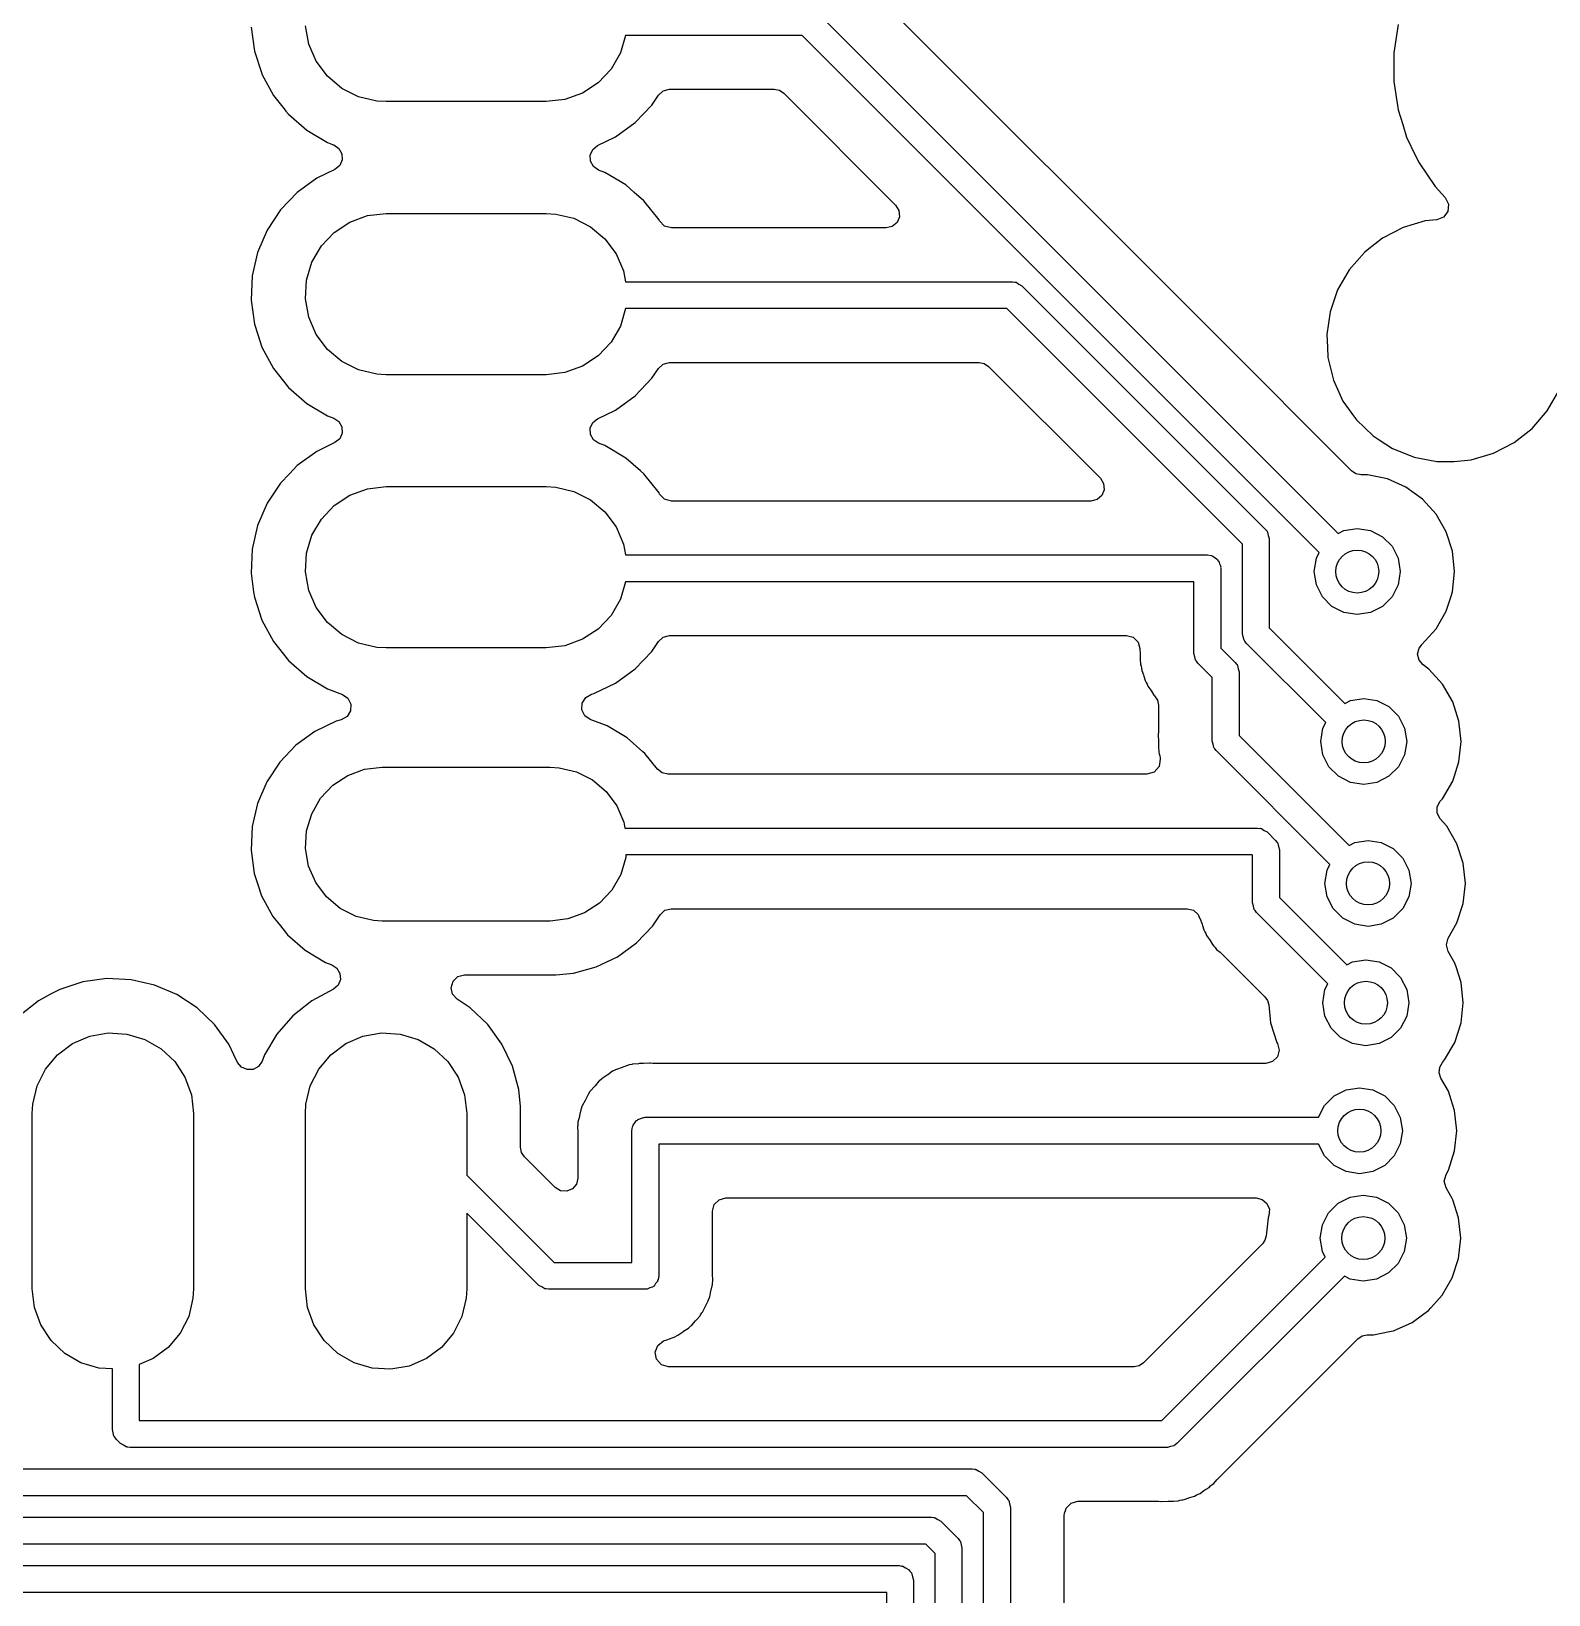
# Model space of a CAD drawing. Extents: x 51 to 201, y -153 to -28.
# Drawn here: x 69.85 to 83.96, y -68.82 to -54.28 of the extents above; entities that cross this region are included whole.
import ezdxf

# ---------------------------------------------------------------- set-up
doc = ezdxf.new("R2010")
doc.units = 0
doc.layers.add('BLACK', color=7, linetype='CONTINUOUS')

msp = doc.modelspace()

# ---------------------------------------------------------------- linework, layer by layer
at = {"layer": 'BLACK', "linetype": 'CONTINUOUS'}
for p, q in [((80.8608, -57.0962), (77.5708, -53.8062)), ((72.4315, -54.3951), (72.4013, -54.2236)), ((77.1584, -54.1016), (82.0034, -58.9466)), ((82.5604, -54.2138), (82.5207, -54.4769)), ((71.8957, -54.2363), (71.9259, -54.4594)), ((75.3772, -54.315), (75.3287, -54.4771)), ((77.0182, -54.315), (75.3772, -54.315)), ((81.8266, -59.1234), (77.0182, -54.315)), ((71.9259, -54.4594), (71.9905, -54.6583)), ((72.5005, -54.555), (72.4315, -54.3951)), ((75.3287, -54.4771), (75.2416, -54.6279)), ((82.5207, -54.4769), (82.5207, -54.7431)), ((71.9905, -54.6583), (71.9955, -54.6735)), ((72.6045, -54.6947), (72.5005, -54.555)), ((75.2416, -54.6279), (75.1221, -54.7545)), ((71.9955, -54.6735), (72.1021, -54.8717)), ((72.7379, -54.8066), (72.6045, -54.6947)), ((72.8935, -54.8848), (72.7379, -54.8066)), ((75.1221, -54.7545), (74.9766, -54.8502)), ((82.5207, -54.7431), (82.5604, -55.0062)), ((72.1021, -54.8717), (72.202, -54.9969)), ((73.0629, -54.9249), (72.8935, -54.8848)), ((73.15, -54.93), (73.0629, -54.9249)), ((74.64, -54.93), (73.15, -54.93)), ((74.813, -54.9098), (74.64, -54.93)), ((74.9766, -54.8502), (74.813, -54.9098)), ((75.6216, -54.9628), (75.6821, -54.8712)), ((75.6821, -54.8712), (75.7268, -54.8303)), ((75.7268, -54.8303), (75.7856, -54.8155)), ((75.7856, -54.8155), (76.7595, -54.8155)), ((76.7595, -54.8155), (76.807, -54.8249)), ((76.807, -54.8249), (76.8472, -54.8518)), ((76.8472, -54.8518), (77.8882, -55.8928)), ((72.202, -54.9969), (72.2191, -55.0183)), ((72.2191, -55.0183), (72.2425, -55.0477)), ((72.2425, -55.0477), (72.412, -55.1958)), ((75.4661, -55.1255), (75.6216, -54.9628)), ((82.5604, -55.0062), (82.6026, -55.1429)), ((72.412, -55.1958), (72.6052, -55.3112)), ((75.284, -55.2578), (75.4661, -55.1255)), ((82.6026, -55.1429), (82.6388, -55.2605)), ((72.6052, -55.3112), (72.6531, -55.3292)), ((72.6531, -55.3292), (72.6641, -55.3333)), ((72.6641, -55.3333), (72.7117, -55.3653)), ((72.7117, -55.3653), (72.7398, -55.4153)), ((75.0477, -55.4274), (75.0712, -55.375)), ((75.0712, -55.375), (75.1157, -55.3389)), ((75.1157, -55.3389), (75.284, -55.2578)), ((82.6388, -55.2605), (82.7225, -55.4342)), ((72.7188, -55.525), (72.6743, -55.5611)), ((72.7423, -55.4726), (72.7188, -55.525)), ((72.7398, -55.4153), (72.7423, -55.4726)), ((75.0502, -55.4847), (75.0477, -55.4274)), ((75.0783, -55.5347), (75.0502, -55.4847)), ((75.1259, -55.5667), (75.0783, -55.5347)), ((82.7225, -55.4342), (82.7543, -55.5002)), ((82.7543, -55.5002), (82.9042, -55.7201)), ((72.506, -55.6422), (72.3239, -55.7745)), ((72.6743, -55.5611), (72.506, -55.6422)), ((75.1848, -55.5888), (75.1259, -55.5667)), ((75.378, -55.7042), (75.1848, -55.5888)), ((72.3239, -55.7745), (72.2495, -55.8523)), ((72.3239, -55.7745), (72.3239, -55.7745)), ((72.3239, -55.7745), (72.3239, -55.7745)), ((75.4584, -55.7745), (75.378, -55.7042)), ((75.378, -55.7042), (75.378, -55.7042)), ((75.5475, -55.8523), (75.4584, -55.7745)), ((82.9042, -55.7201), (82.9986, -55.8218)), ((82.9986, -55.8218), (83.0294, -55.8825)), ((72.1684, -55.9372), (72.0444, -56.125)), ((72.2495, -55.8523), (72.1684, -55.9372)), ((72.977, -55.9902), (73.15, -55.97)), ((73.15, -55.97), (74.64, -55.97)), ((74.64, -55.97), (74.7271, -55.9751)), ((74.7271, -55.9751), (74.8965, -56.0152)), ((75.6879, -56.0283), (75.5475, -55.8523)), ((77.8882, -55.8928), (77.9185, -55.9422)), ((77.9185, -55.9422), (77.923, -55.9999)), ((83.0236, -55.9503), (82.9828, -56.0048)), ((83.0294, -55.8825), (83.0236, -55.9503)), ((72.6679, -56.1455), (72.8134, -56.0498)), ((72.8134, -56.0498), (72.977, -55.9902)), ((74.8965, -56.0152), (75.0521, -56.0934)), ((75.0521, -56.0934), (75.1855, -56.2053)), ((75.6937, -56.0393), (75.6879, -56.0283)), ((75.7393, -56.0869), (75.6937, -56.0393)), ((75.8029, -56.1045), (75.7393, -56.0869)), ((77.8005, -56.1045), (75.8029, -56.1045)), ((77.8568, -56.091), (77.8005, -56.1045)), ((77.9009, -56.0534), (77.8568, -56.091)), ((77.923, -55.9999), (77.9009, -56.0534)), ((82.606, -56.1004), (82.415, -56.1989)), ((82.8123, -56.0398), (82.606, -56.1004)), ((82.9195, -56.0296), (82.8123, -56.0398)), ((82.9828, -56.0048), (82.9195, -56.0296)), ((72.0444, -56.125), (71.9559, -56.332)), ((72.5484, -56.2721), (72.6679, -56.1455)), ((75.1855, -56.2053), (75.2895, -56.345)), ((82.415, -56.1989), (82.2719, -56.3114)), ((82.415, -56.1989), (82.415, -56.1989)), ((82.415, -56.1989), (82.415, -56.1989)), ((71.9559, -56.332), (71.9058, -56.5515)), ((72.4613, -56.4229), (72.5484, -56.2721)), ((75.2895, -56.345), (75.3585, -56.5049)), ((82.246, -56.3317), (82.1053, -56.4942)), ((82.2719, -56.3114), (82.246, -56.3317)), ((71.9058, -56.5515), (71.8957, -56.7763)), ((72.4114, -56.5898), (72.4613, -56.4229)), ((75.3585, -56.5049), (75.3761, -56.605)), ((82.1053, -56.4942), (81.9978, -56.6803)), ((72.4013, -56.7636), (72.4114, -56.5898)), ((75.3761, -56.605), (78.9736, -56.605)), ((78.9736, -56.605), (78.9957, -56.6082)), ((78.9957, -56.6082), (79.0002, -56.6079)), ((79.0002, -56.6079), (79.0026, -56.6092)), ((79.0026, -56.6092), (79.0088, -56.6101)), ((79.0088, -56.6101), (79.0348, -56.6268)), ((79.0348, -56.6268), (79.062, -56.6416)), ((79.062, -56.6416), (81.3252, -58.9048)), ((81.9978, -56.6803), (81.9275, -56.8834)), ((71.8957, -56.7763), (71.9259, -56.9994)), ((72.4315, -56.9351), (72.4013, -56.7636)), ((72.5005, -57.095), (72.4315, -56.9351)), ((75.3772, -56.855), (75.3287, -57.0171)), ((78.9218, -56.855), (75.3772, -56.855)), ((81.1118, -59.045), (78.9218, -56.855)), ((81.9275, -56.8834), (81.8969, -57.0962)), ((71.9259, -56.9994), (71.9574, -57.0962)), ((71.9574, -57.0962), (71.9955, -57.2135)), ((72.6045, -57.2347), (72.5005, -57.095)), ((75.3287, -57.0171), (75.2416, -57.1679)), ((82.1278, -58.3632), (80.8608, -57.0962)), ((81.8969, -57.0962), (81.9025, -57.2135)), ((81.8969, -57.0962), (81.8969, -57.0962)), ((71.9955, -57.2135), (72.1021, -57.4117)), ((72.7379, -57.3466), (72.6045, -57.2347)), ((75.2416, -57.1679), (75.1221, -57.2945)), ((81.9025, -57.2135), (81.9071, -57.3109)), ((72.1021, -57.4117), (72.2425, -57.5877)), ((72.8935, -57.4248), (72.7379, -57.3466)), ((73.0629, -57.4649), (72.8935, -57.4248)), ((74.9766, -57.3902), (74.813, -57.4498)), ((75.1221, -57.2945), (74.9766, -57.3902)), ((75.6216, -57.5028), (75.6821, -57.4112)), ((75.6821, -57.4112), (75.7268, -57.3703)), ((75.7268, -57.3703), (75.7856, -57.3555)), ((75.7856, -57.3555), (78.6632, -57.3555)), ((78.6632, -57.3555), (78.7106, -57.3649)), ((78.7106, -57.3649), (78.7508, -57.3918)), ((78.7508, -57.3918), (79.7918, -58.4328)), ((81.9071, -57.3109), (81.9578, -57.5198)), ((73.15, -57.47), (73.0629, -57.4649)), ((74.64, -57.47), (73.15, -57.47)), ((74.813, -57.4498), (74.64, -57.47)), ((75.4661, -57.6655), (75.6216, -57.5028)), ((81.9578, -57.5198), (82.0471, -57.7153)), ((72.2425, -57.5877), (72.412, -57.7358)), ((75.284, -57.7978), (75.4661, -57.6655)), ((82.0471, -57.7153), (82.1439, -57.8512)), ((83.9472, -57.8058), (84.0547, -57.6197)), ((72.412, -57.7358), (72.6052, -57.8512)), ((72.6052, -57.8512), (72.6641, -57.8733)), ((75.1157, -57.8789), (75.284, -57.7978)), ((82.1439, -57.8512), (82.1718, -57.8904)), ((83.8065, -57.9683), (83.9472, -57.8058)), ((72.6641, -57.8733), (72.7117, -57.9053)), ((72.7117, -57.9053), (72.7398, -57.9553)), ((72.7423, -58.0126), (72.7188, -58.065)), ((72.7398, -57.9553), (72.7423, -58.0126)), ((75.0477, -57.9674), (75.0712, -57.915)), ((75.0502, -58.0247), (75.0477, -57.9674)), ((75.0712, -57.915), (75.1157, -57.8789)), ((82.1718, -57.8904), (82.3273, -58.0387)), ((83.6375, -58.1011), (83.8065, -57.9683)), ((72.6743, -58.1011), (72.506, -58.1822)), ((72.7188, -58.065), (72.6743, -58.1011)), ((75.0783, -58.0747), (75.0502, -58.0247)), ((75.1259, -58.1067), (75.0783, -58.0747)), ((75.1848, -58.1288), (75.1259, -58.1067)), ((75.378, -58.2442), (75.1848, -58.1288)), ((82.3273, -58.0387), (82.3833, -58.0747)), ((82.3833, -58.0747), (82.5082, -58.1549)), ((82.5082, -58.1549), (82.5482, -58.171)), ((83.4465, -58.1996), (83.6375, -58.1011)), ((72.506, -58.1822), (72.3239, -58.3145)), ((75.5147, -58.3637), (75.378, -58.2442)), ((75.378, -58.2442), (75.378, -58.2442)), ((82.5482, -58.171), (82.7077, -58.2348)), ((82.7077, -58.2348), (82.9188, -58.2755)), ((82.9188, -58.2755), (83.0799, -58.2755)), ((83.0799, -58.2755), (83.2402, -58.2602)), ((83.0799, -58.2755), (83.0799, -58.2755)), ((83.2402, -58.2602), (83.4465, -58.1996)), ((72.2517, -58.3901), (72.1684, -58.4772)), ((72.3239, -58.3145), (72.2517, -58.3901)), ((72.3239, -58.3145), (72.3239, -58.3145)), ((72.3239, -58.3145), (72.3239, -58.3145)), ((75.5475, -58.3923), (75.5147, -58.3637)), ((75.6879, -58.5683), (75.5475, -58.3923)), ((79.7918, -58.4328), (79.8221, -58.4822)), ((82.168, -58.3901), (82.1278, -58.3632)), ((82.2155, -58.3995), (82.168, -58.3901)), ((82.2746, -58.3995), (82.2155, -58.3995)), ((82.4598, -58.4389), (82.2746, -58.3995)), ((82.2746, -58.3995), (82.2746, -58.3995)), ((82.6327, -58.5158), (82.4598, -58.4389)), ((72.1684, -58.4772), (72.0444, -58.665)), ((72.6679, -58.6855), (72.8134, -58.5898)), ((72.8134, -58.5898), (72.977, -58.5302)), ((72.977, -58.5302), (73.15, -58.51)), ((73.15, -58.51), (74.64, -58.51)), ((74.64, -58.51), (74.7271, -58.5151)), ((74.7271, -58.5151), (74.8965, -58.5552)), ((74.8965, -58.5552), (75.0521, -58.6334)), ((75.6937, -58.5793), (75.6879, -58.5683)), ((75.7393, -58.6269), (75.6937, -58.5793)), ((79.8045, -58.5934), (79.7604, -58.631)), ((79.8266, -58.5399), (79.8045, -58.5934)), ((79.8221, -58.4822), (79.8266, -58.5399)), ((82.7859, -58.6271), (82.6327, -58.5158)), ((72.0444, -58.665), (71.9559, -58.872)), ((72.5484, -58.8121), (72.6679, -58.6855)), ((75.0521, -58.6334), (75.1855, -58.7453)), ((75.8029, -58.6445), (75.7393, -58.6269)), ((79.7042, -58.6445), (75.8029, -58.6445)), ((79.7604, -58.631), (79.7042, -58.6445)), ((82.9125, -58.7678), (82.7859, -58.6271)), ((71.9559, -58.872), (71.9058, -59.0915)), ((72.4613, -58.9629), (72.5484, -58.8121)), ((75.1855, -58.7453), (75.2895, -58.885)), ((75.2895, -58.885), (75.3585, -59.0449)), ((83.0072, -58.9317), (82.9125, -58.7678)), ((72.4114, -59.1298), (72.4613, -58.9629)), ((81.3252, -58.9048), (81.3386, -58.9227)), ((81.3386, -58.9227), (81.342, -58.9256)), ((81.342, -58.9256), (81.3427, -58.9282)), ((81.3427, -58.9282), (81.3465, -58.9333)), ((81.3465, -58.9333), (81.3531, -58.9635)), ((81.3531, -58.9635), (81.3618, -58.9932)), ((81.3618, -58.9932), (81.3618, -59.825)), ((82.0034, -58.9466), (82.0564, -58.9196)), ((82.0564, -58.9196), (82.18, -58.9)), ((82.18, -58.9), (82.3036, -58.9196)), ((82.3036, -58.9196), (82.4151, -58.9764)), ((82.4151, -58.9764), (82.5036, -59.0649)), ((83.0657, -59.1117), (83.0072, -58.9317)), ((83.0072, -58.9317), (83.0072, -58.9317)), ((71.9058, -59.0915), (71.8957, -59.3163)), ((72.4013, -59.3036), (72.4114, -59.1298)), ((75.3585, -59.0449), (75.3761, -59.145)), ((75.3761, -59.145), (80.7868, -59.145)), ((80.7868, -59.145), (80.822, -59.1501)), ((80.822, -59.1501), (80.8297, -59.155)), ((80.8297, -59.155), (80.8387, -59.1563)), ((80.8387, -59.1563), (80.8589, -59.1737)), ((80.8589, -59.1737), (80.8813, -59.1881)), ((81.1118, -59.8768), (81.1118, -59.045)), ((81.7996, -59.1764), (81.8266, -59.1234)), ((82.5036, -59.0649), (82.5604, -59.1764)), ((83.0855, -59.3), (83.0657, -59.1117)), ((71.8957, -59.3163), (71.919, -59.4883)), ((72.4315, -59.4751), (72.4013, -59.3036)), ((80.8813, -59.1881), (80.8851, -59.1964)), ((80.8851, -59.1964), (80.892, -59.2024)), ((80.892, -59.2024), (80.8995, -59.228)), ((80.8995, -59.228), (80.9105, -59.2522)), ((80.9105, -59.2522), (80.9092, -59.2612)), ((80.9092, -59.2612), (80.9118, -59.27)), ((80.9118, -59.27), (80.9118, -60.0114)), ((81.78, -59.3), (81.7996, -59.1764)), ((81.7996, -59.4236), (81.78, -59.3)), ((82.5604, -59.1764), (82.58, -59.3)), ((82.58, -59.3), (82.5604, -59.4236)), ((83.0657, -59.4883), (83.0855, -59.3)), ((75.3772, -59.395), (75.3287, -59.5571)), ((80.6618, -59.395), (75.3772, -59.395)), ((80.6618, -60.0632), (80.6618, -59.395)), ((81.8564, -59.5351), (81.7996, -59.4236)), ((82.5604, -59.4236), (82.5036, -59.5351)), ((71.919, -59.4883), (71.9259, -59.5394)), ((71.9259, -59.5394), (71.9955, -59.7535)), ((72.5005, -59.635), (72.4315, -59.4751)), ((75.3287, -59.5571), (75.2416, -59.7079)), ((81.9449, -59.6236), (81.8564, -59.5351)), ((82.5036, -59.5351), (82.4151, -59.6236)), ((83.0072, -59.6683), (83.0491, -59.5394)), ((83.0491, -59.5394), (83.0657, -59.4883)), ((71.9955, -59.7535), (72.1021, -59.9517)), ((72.6045, -59.7747), (72.5005, -59.635)), ((75.2416, -59.7079), (75.1221, -59.8345)), ((82.0564, -59.6804), (81.9449, -59.6236)), ((82.18, -59.7), (82.0564, -59.6804)), ((82.3036, -59.6804), (82.18, -59.7)), ((82.4151, -59.6236), (82.3036, -59.6804)), ((82.9125, -59.8322), (83.0072, -59.6683)), ((72.7379, -59.8866), (72.6045, -59.7747)), ((72.8935, -59.9648), (72.7379, -59.8866)), ((75.1221, -59.8345), (74.9766, -59.9302)), ((75.7268, -59.9103), (75.7856, -59.8955)), ((75.7856, -59.8955), (80.0356, -59.8955)), ((80.0356, -59.8955), (80.0964, -59.9115)), ((81.1205, -59.9065), (81.1118, -59.8768)), ((81.3618, -59.825), (82.0634, -60.5266)), ((82.7771, -59.9826), (82.9125, -59.8322)), ((72.1021, -59.9517), (72.2425, -60.1277)), ((73.0629, -60.0049), (72.8935, -59.9648)), ((73.15, -60.01), (73.0629, -60.0049)), ((74.64, -60.01), (73.15, -60.01)), ((74.813, -59.9898), (74.64, -60.01)), ((74.9766, -59.9302), (74.813, -59.9898)), ((75.4661, -60.2055), (75.6216, -60.0428)), ((75.6216, -60.0428), (75.6821, -59.9512)), ((75.6821, -59.9512), (75.7268, -59.9103)), ((80.0964, -59.9115), (80.1416, -59.9553)), ((80.1416, -59.9553), (80.1595, -60.0156)), ((80.1595, -60.0156), (80.1612, -60.0711)), ((80.9118, -60.0114), (81.0452, -60.1448)), ((81.1271, -59.9367), (81.1205, -59.9065)), ((81.1309, -59.9418), (81.1271, -59.9367)), ((81.1316, -59.9444), (81.1309, -59.9418)), ((81.135, -59.9473), (81.1316, -59.9444)), ((81.1484, -59.9652), (81.135, -59.9473)), ((81.8866, -60.7034), (81.1484, -59.9652)), ((82.7416, -60.0682), (82.7552, -60.0119)), ((82.7552, -60.0119), (82.7789, -59.9841)), ((82.7789, -59.9841), (82.7771, -59.9826)), ((72.2425, -60.1277), (72.412, -60.2758)), ((80.1612, -60.0711), (80.1613, -60.075)), ((80.1613, -60.075), (80.1613, -60.1025)), ((80.1613, -60.1025), (80.1618, -60.1065)), ((80.1618, -60.1065), (80.1627, -60.1182)), ((80.1627, -60.1182), (80.1641, -60.1618)), ((80.1641, -60.1618), (80.1697, -60.1811)), ((80.1697, -60.1811), (80.1736, -60.2001)), ((80.6705, -60.0929), (80.6618, -60.0632)), ((80.6771, -60.1231), (80.6705, -60.0929)), ((80.6809, -60.1282), (80.6771, -60.1231)), ((80.6816, -60.1308), (80.6809, -60.1282)), ((80.685, -60.1337), (80.6816, -60.1308)), ((80.6984, -60.1516), (80.685, -60.1337)), ((80.8318, -60.285), (80.6984, -60.1516)), ((81.0452, -60.1448), (81.0586, -60.1627)), ((81.0586, -60.1627), (81.062, -60.1656)), ((81.062, -60.1656), (81.0627, -60.1682)), ((81.0627, -60.1682), (81.0665, -60.1733)), ((81.0665, -60.1733), (81.0731, -60.2035)), ((82.7552, -60.1245), (82.7416, -60.0682)), ((82.7928, -60.1685), (82.7552, -60.1245)), ((82.8459, -60.2071), (82.7928, -60.1685)), ((72.412, -60.2758), (72.6052, -60.3912)), ((75.0812, -60.4355), (75.284, -60.3378)), ((75.284, -60.3378), (75.4661, -60.2055)), ((80.1736, -60.2001), (80.1761, -60.22)), ((80.1761, -60.22), (80.1922, -60.2606)), ((80.1922, -60.2606), (80.196, -60.2716)), ((80.196, -60.2716), (80.2082, -60.3136)), ((80.2082, -60.3136), (80.2184, -60.3308)), ((80.2184, -60.3308), (80.2269, -60.3483)), ((80.8318, -60.8768), (80.8318, -60.285)), ((81.0731, -60.2035), (81.0818, -60.2332)), ((81.0818, -60.2332), (81.0818, -60.825)), ((82.9725, -60.3478), (82.8459, -60.2071)), ((72.6052, -60.3912), (72.7447, -60.4436)), ((72.7447, -60.4436), (72.7952, -60.4789)), ((72.7952, -60.4789), (72.8225, -60.5342)), ((74.974, -60.5248), (75.0061, -60.4721)), ((75.0061, -60.4721), (75.0596, -60.4415)), ((75.0596, -60.4415), (75.0812, -60.4355)), ((80.2269, -60.3483), (80.2343, -60.3669)), ((80.2343, -60.3669), (80.2343, -60.3669)), ((80.2343, -60.3669), (80.26, -60.4023)), ((80.26, -60.4023), (80.2664, -60.412)), ((80.2664, -60.412), (80.2886, -60.4496)), ((80.2886, -60.4496), (80.2886, -60.4496)), ((80.2886, -60.4496), (80.2886, -60.4496)), ((80.2886, -60.4496), (80.295, -60.456)), ((80.295, -60.456), (80.3219, -60.4962)), ((82.1164, -60.4996), (82.24, -60.48)), ((82.24, -60.48), (82.3636, -60.4996)), ((83.0672, -60.5117), (82.9725, -60.3478)), ((72.8197, -60.5958), (72.7876, -60.6485)), ((72.8225, -60.5342), (72.8197, -60.5958)), ((74.9712, -60.5864), (74.974, -60.5248)), ((74.9985, -60.6417), (74.9712, -60.5864)), ((80.3219, -60.4962), (80.3313, -60.5436)), ((80.3313, -60.5436), (80.3313, -60.7941)), ((82.0634, -60.5266), (82.1164, -60.4996)), ((82.3636, -60.4996), (82.4751, -60.5564)), ((82.4751, -60.5564), (82.5636, -60.6449)), ((83.1257, -60.6917), (83.0672, -60.5117)), ((83.0672, -60.5117), (83.0672, -60.5117)), ((72.6862, -60.6924), (72.4891, -60.7873)), ((72.7341, -60.6792), (72.6862, -60.6924)), ((72.7876, -60.6485), (72.7341, -60.6792)), ((75.049, -60.6771), (74.9985, -60.6417)), ((75.2045, -60.7354), (75.049, -60.6771)), ((75.3923, -60.8477), (75.2045, -60.7354)), ((81.84, -60.88), (81.8596, -60.7564)), ((81.8596, -60.7564), (81.8866, -60.7034)), ((82.5636, -60.6449), (82.6204, -60.7564)), ((82.6204, -60.7564), (82.64, -60.88)), ((83.1455, -60.88), (83.1257, -60.6917)), ((72.312, -60.9159), (72.1608, -61.0741)), ((72.4891, -60.7873), (72.312, -60.9159)), ((75.5386, -60.9754), (75.3923, -60.8477)), ((75.3923, -60.8477), (75.3923, -60.8477)), ((80.3313, -60.7941), (80.329, -60.8146)), ((80.329, -60.8146), (80.3312, -60.8847)), ((80.3312, -60.8847), (80.3313, -60.8886)), ((80.3313, -60.8886), (80.3313, -60.9162)), ((80.3313, -60.9162), (80.3318, -60.9201)), ((80.3318, -60.9201), (80.3327, -60.9318)), ((80.8405, -60.9065), (80.8318, -60.8768)), ((80.8471, -60.9367), (80.8405, -60.9065)), ((81.0818, -60.825), (82.1034, -61.8466)), ((81.8596, -61.0036), (81.84, -60.88)), ((82.64, -60.88), (82.6204, -61.0036)), ((83.1257, -61.0683), (83.1455, -60.88)), ((75.5571, -60.9916), (75.5386, -60.9754)), ((75.6737, -61.1378), (75.5571, -60.9916)), ((80.3327, -60.9318), (80.3341, -60.9754)), ((80.3341, -60.9754), (80.3397, -60.9947)), ((80.3476, -61.045), (80.3367, -61.1133)), ((80.3397, -60.9947), (80.3436, -61.0137)), ((80.3436, -61.0137), (80.3461, -61.0336)), ((80.3461, -61.0336), (80.3476, -61.045)), ((80.8509, -60.9418), (80.8471, -60.9367)), ((80.8516, -60.9444), (80.8509, -60.9418)), ((80.855, -60.9473), (80.8516, -60.9444)), ((80.8684, -60.9652), (80.855, -60.9473)), ((81.9266, -62.0234), (80.8684, -60.9652)), ((81.9164, -61.1151), (81.8596, -61.0036)), ((82.6204, -61.0036), (82.5636, -61.1151)), ((72.1608, -61.0741), (72.0403, -61.2567)), ((72.6554, -61.2873), (72.7941, -61.1961)), ((72.7941, -61.1961), (72.9501, -61.1393)), ((72.9501, -61.1393), (73.115, -61.12)), ((73.115, -61.12), (74.675, -61.12)), ((74.675, -61.12), (74.758, -61.1248)), ((74.758, -61.1248), (74.9195, -61.1631)), ((74.9195, -61.1631), (75.0679, -61.2376)), ((75.7168, -61.1722), (75.6737, -61.1378)), ((75.7706, -61.1845), (75.7168, -61.1722)), ((80.2246, -61.1845), (75.7706, -61.1845)), ((80.291, -61.1652), (80.2246, -61.1845)), ((80.3367, -61.1133), (80.291, -61.1652)), ((82.0049, -61.2036), (81.9164, -61.1151)), ((82.1164, -61.2604), (82.0049, -61.2036)), ((82.4751, -61.2036), (82.3636, -61.2604)), ((82.5636, -61.1151), (82.4751, -61.2036)), ((83.0672, -61.2483), (83.1257, -61.0683)), ((72.0403, -61.2567), (71.9543, -61.4579)), ((72.5415, -61.408), (72.6554, -61.2873)), ((75.0679, -61.2376), (75.1951, -61.3443)), ((75.1951, -61.3443), (75.2942, -61.4775)), ((82.24, -61.28), (82.1164, -61.2604)), ((82.3636, -61.2604), (82.24, -61.28)), ((82.9725, -61.4122), (83.0672, -61.2483)), ((71.9543, -61.4579), (71.9056, -61.6712)), ((72.4585, -61.5518), (72.5415, -61.408)), ((75.2942, -61.4775), (75.36, -61.6299)), ((82.924, -61.4878), (82.9522, -61.4348)), ((82.924, -61.5478), (82.924, -61.4878)), ((82.9522, -61.4348), (82.9725, -61.4122)), ((72.4109, -61.7108), (72.4585, -61.5518)), ((75.36, -61.6299), (75.3697, -61.685)), ((82.9522, -61.6008), (82.924, -61.5478)), ((83.0125, -61.6678), (82.9522, -61.6008)), ((71.9056, -61.6712), (71.8958, -61.8898)), ((72.4012, -61.8766), (72.4109, -61.7108)), ((75.3697, -61.685), (81.2536, -61.685)), ((81.2536, -61.685), (81.2757, -61.6882)), ((81.2757, -61.6882), (81.2802, -61.6879)), ((81.2802, -61.6879), (81.2826, -61.6892)), ((81.2826, -61.6892), (81.2888, -61.6901)), ((81.2888, -61.6901), (81.3148, -61.7068)), ((81.3148, -61.7068), (81.342, -61.7216)), ((81.342, -61.7216), (81.4202, -61.7998)), ((83.1072, -61.8317), (83.0125, -61.6678)), ((71.8958, -61.8898), (71.9252, -62.1066)), ((72.43, -62.0401), (72.4012, -61.8766)), ((75.3805, -61.935), (75.3791, -61.9592)), ((81.2018, -61.935), (75.3805, -61.935)), ((81.2068, -61.94), (81.2018, -61.935)), ((81.4202, -61.7998), (81.4336, -61.8177)), ((81.4336, -61.8177), (81.437, -61.8206)), ((81.437, -61.8206), (81.4377, -61.8232)), ((81.4377, -61.8232), (81.4415, -61.8283)), ((81.4415, -61.8283), (81.4481, -61.8585)), ((81.4481, -61.8585), (81.4568, -61.8882)), ((81.4568, -61.8882), (81.4568, -62.33)), ((82.1034, -61.8466), (82.1564, -61.8196)), ((82.1564, -61.8196), (82.28, -61.8)), ((82.28, -61.8), (82.4036, -61.8196)), ((82.4036, -61.8196), (82.5151, -61.8764)), ((82.5151, -61.8764), (82.6036, -61.9649)), ((83.1657, -62.0117), (83.1072, -61.8317)), ((83.1072, -61.8317), (83.1072, -61.8317)), ((72.4958, -62.1925), (72.43, -62.0401)), ((75.3791, -61.9592), (75.3315, -62.1182)), ((81.2068, -62.3818), (81.2068, -61.94)), ((81.88, -62.2), (81.8996, -62.0764)), ((81.8996, -62.0764), (81.9266, -62.0234)), ((82.6036, -61.9649), (82.6604, -62.0764)), ((82.6604, -62.0764), (82.68, -62.2)), ((83.1855, -62.2), (83.1657, -62.0117)), ((71.9252, -62.1066), (71.9555, -62.2)), ((71.9555, -62.2), (71.9928, -62.3147)), ((72.5949, -62.3257), (72.4958, -62.1925)), ((75.3315, -62.1182), (75.2485, -62.262)), ((81.8996, -62.3236), (81.88, -62.2)), ((82.68, -62.2), (82.6604, -62.3236)), ((83.1657, -62.3883), (83.1855, -62.2)), ((71.9928, -62.3147), (72.0965, -62.5073)), ((72.7221, -62.4324), (72.5949, -62.3257)), ((75.2485, -62.262), (75.1346, -62.3827)), ((81.4568, -62.33), (82.0834, -62.9566)), ((81.9564, -62.4351), (81.8996, -62.3236)), ((82.6604, -62.3236), (82.6036, -62.4351)), ((72.0965, -62.5073), (72.1671, -62.5959)), ((72.8705, -62.5069), (72.7221, -62.4324)), ((73.032, -62.5452), (72.8705, -62.5069)), ((74.9959, -62.4739), (74.8399, -62.5307)), ((75.1346, -62.3827), (74.9959, -62.4739)), ((75.6292, -62.5959), (75.6983, -62.4912)), ((75.6983, -62.4912), (75.743, -62.4503)), ((75.743, -62.4503), (75.8018, -62.4355)), ((75.8018, -62.4355), (80.5988, -62.4355)), ((80.5988, -62.4355), (80.6562, -62.4496)), ((80.6562, -62.4496), (80.7006, -62.4887)), ((80.7006, -62.4887), (80.7143, -62.5244)), ((81.2155, -62.4115), (81.2068, -62.3818)), ((81.2221, -62.4417), (81.2155, -62.4115)), ((81.2259, -62.4468), (81.2221, -62.4417)), ((81.2266, -62.4494), (81.2259, -62.4468)), ((81.23, -62.4523), (81.2266, -62.4494)), ((81.2434, -62.4702), (81.23, -62.4523)), ((81.9066, -63.1334), (81.2434, -62.4702)), ((82.0449, -62.5236), (81.9564, -62.4351)), ((82.6036, -62.4351), (82.5151, -62.5236)), ((83.1072, -62.5683), (83.1657, -62.3883)), ((72.1671, -62.5959), (72.2237, -62.6669)), ((73.115, -62.55), (73.032, -62.5452)), ((74.675, -62.55), (73.115, -62.55)), ((74.8399, -62.5307), (74.675, -62.55)), ((75.478, -62.7541), (75.6292, -62.5959)), ((80.7143, -62.5244), (80.7154, -62.524)), ((80.7154, -62.524), (80.7372, -62.5792)), ((80.7372, -62.5792), (80.741, -62.5903)), ((80.741, -62.5903), (80.7532, -62.6322)), ((80.7532, -62.6322), (80.7634, -62.6494)), ((80.7634, -62.6494), (80.7719, -62.6669)), ((82.1564, -62.5804), (82.0449, -62.5236)), ((82.28, -62.6), (82.1564, -62.5804)), ((82.4036, -62.5804), (82.28, -62.6)), ((82.5151, -62.5236), (82.4036, -62.5804)), ((83.0252, -62.7103), (83.1072, -62.5683)), ((72.2237, -62.6669), (72.2329, -62.6784)), ((72.2329, -62.6784), (72.3977, -62.8223)), ((75.3009, -62.8827), (75.478, -62.7541)), ((80.7719, -62.6669), (80.7793, -62.6855)), ((80.7793, -62.6855), (80.7793, -62.6855)), ((80.7793, -62.6855), (80.805, -62.7209)), ((80.805, -62.7209), (80.8114, -62.7306)), ((80.8114, -62.7306), (80.8336, -62.7682)), ((80.8336, -62.7682), (80.8336, -62.7682)), ((80.8336, -62.7682), (80.8336, -62.7682)), ((80.8336, -62.7682), (80.8478, -62.7824)), ((80.8478, -62.7824), (80.8604, -62.7972)), ((80.8604, -62.7972), (80.8722, -62.8134)), ((83.0086, -62.7723), (83.0252, -62.7103)), ((83.0252, -62.8343), (83.0086, -62.7723)), ((72.3977, -62.8223), (72.5855, -62.9346)), ((72.5855, -62.9346), (72.6465, -62.9574)), ((75.1038, -62.9776), (75.3009, -62.8827)), ((80.8722, -62.8134), (80.9059, -62.8412)), ((80.9059, -62.8412), (80.9145, -62.8491)), ((80.9145, -62.8491), (81.321, -63.2556)), ((82.0834, -62.9566), (82.1364, -62.9296)), ((82.1364, -62.9296), (82.26, -62.91)), ((82.26, -62.91), (82.3836, -62.9296)), ((82.3836, -62.9296), (82.4951, -62.9864)), ((83.0872, -62.9417), (83.0252, -62.8343)), ((83.0988, -62.9776), (83.0872, -62.9417)), ((70.5537, -63.0857), (70.3306, -63.1159)), ((70.7785, -63.0958), (70.5537, -63.0857)), ((70.998, -63.1459), (70.7785, -63.0958)), ((72.6465, -62.9574), (72.6933, -62.9886)), ((72.6933, -62.9886), (72.7215, -63.0373)), ((72.7253, -63.0935), (72.7039, -63.1455)), ((72.7215, -63.0373), (72.7253, -63.0935)), ((73.7735, -63.1099), (73.8187, -63.0664)), ((73.8187, -63.0664), (73.8794, -63.0505)), ((73.8794, -63.0505), (74.7296, -63.0505)), ((74.7296, -63.0505), (74.8929, -63.0358)), ((74.7296, -63.0505), (74.7296, -63.0505)), ((74.8929, -63.0358), (75.1038, -62.9776)), ((82.4951, -62.9864), (82.5836, -63.0749)), ((82.5836, -63.0749), (82.6404, -63.1864)), ((83.1457, -63.1217), (83.0988, -62.9776)), ((70.0314, -63.2313), (69.9183, -63.2921)), ((70.1165, -63.1855), (70.0314, -63.2313)), ((70.3306, -63.1159), (70.1165, -63.1855)), ((71.205, -63.2344), (70.998, -63.1459)), ((71.3928, -63.3584), (71.205, -63.2344)), ((72.6617, -63.1827), (72.4583, -63.2921)), ((72.7039, -63.1455), (72.6617, -63.1827)), ((73.7554, -63.17), (73.7735, -63.1099)), ((73.7691, -63.2313), (73.7554, -63.17)), ((73.8111, -63.278), (73.7691, -63.2313)), ((81.86, -63.31), (81.8796, -63.1864)), ((81.8796, -63.1864), (81.9066, -63.1334)), ((82.6404, -63.1864), (82.66, -63.31)), ((83.1655, -63.31), (83.1457, -63.1217)), ((69.9183, -63.2921), (69.7423, -63.4325)), ((69.9183, -63.2921), (69.9183, -63.2921)), ((69.9183, -63.2921), (69.9183, -63.2921)), ((71.5555, -63.5139), (71.3928, -63.3584)), ((71.3928, -63.3584), (71.3928, -63.3584)), ((71.3928, -63.3584), (71.3928, -63.3584)), ((72.4583, -63.2921), (72.2823, -63.4325)), ((73.9328, -63.3584), (73.8111, -63.278)), ((74.0955, -63.5139), (73.9328, -63.3584)), ((73.9328, -63.3584), (73.9328, -63.3584)), ((73.9328, -63.3584), (73.9328, -63.3584)), ((81.321, -63.2556), (81.3453, -63.2899)), ((81.3453, -63.2899), (81.3567, -63.3303)), ((81.3567, -63.3303), (81.3743, -63.4983)), ((81.8796, -63.4336), (81.86, -63.31)), ((82.66, -63.31), (82.6404, -63.4336)), ((83.1457, -63.4983), (83.1655, -63.31)), ((71.6878, -63.696), (71.5555, -63.5139)), ((72.2823, -63.4325), (72.1342, -63.602)), ((74.2278, -63.696), (74.0955, -63.5139)), ((81.3743, -63.4983), (81.4328, -63.6783)), ((81.9364, -63.5451), (81.8796, -63.4336)), ((82.6404, -63.4336), (82.5836, -63.5451)), ((83.0872, -63.6783), (83.1457, -63.4983)), ((70.235, -63.6905), (70.3949, -63.6215)), ((70.3949, -63.6215), (70.5664, -63.5913)), ((70.5664, -63.5913), (70.7402, -63.6014)), ((70.7402, -63.6014), (70.9071, -63.6513)), ((70.9071, -63.6513), (71.0579, -63.7384)), ((72.1342, -63.602), (72.0188, -63.7952)), ((72.775, -63.6905), (72.9349, -63.6215)), ((72.9349, -63.6215), (73.1064, -63.5913)), ((73.1064, -63.5913), (73.2802, -63.6014)), ((73.2802, -63.6014), (73.4471, -63.6513)), ((73.4471, -63.6513), (73.5979, -63.7384)), ((81.4328, -63.6783), (81.4387, -63.6885)), ((82.0249, -63.6336), (81.9364, -63.5451)), ((82.1364, -63.6904), (82.0249, -63.6336)), ((82.4951, -63.6336), (82.3836, -63.6904)), ((82.5836, -63.5451), (82.4951, -63.6336)), ((82.9925, -63.8422), (83.0872, -63.6783)), ((69.9834, -63.9279), (70.0953, -63.7945)), ((70.0953, -63.7945), (70.235, -63.6905)), ((71.0579, -63.7384), (71.1845, -63.8579)), ((71.7356, -63.7952), (71.6878, -63.696)), ((71.7689, -63.8643), (71.7356, -63.7952)), ((72.0188, -63.7952), (71.9967, -63.8541)), ((72.5234, -63.9279), (72.6353, -63.7945)), ((72.6353, -63.7945), (72.775, -63.6905)), ((73.5979, -63.7384), (73.7245, -63.8579)), ((74.3255, -63.8988), (74.2278, -63.696)), ((81.4387, -63.8125), (81.3933, -63.8579)), ((81.4387, -63.6885), (81.4553, -63.7505)), ((81.4553, -63.7505), (81.4387, -63.8125)), ((82.26, -63.71), (82.1364, -63.6904)), ((82.3836, -63.6904), (82.26, -63.71)), ((69.9052, -64.0835), (69.9834, -63.9279)), ((71.1845, -63.8579), (71.2802, -64.0034)), ((71.805, -63.9088), (71.7689, -63.8643)), ((71.8574, -63.9323), (71.805, -63.9088)), ((71.9147, -63.9298), (71.8574, -63.9323)), ((71.9647, -63.9017), (71.9147, -63.9298)), ((71.9967, -63.8541), (71.9647, -63.9017)), ((72.4452, -64.0835), (72.5234, -63.9279)), ((73.7245, -63.8579), (73.8202, -64.0034)), ((74.3854, -64.1158), (74.3255, -63.8988)), ((75.2563, -63.9475), (75.2114, -63.9801)), ((75.2639, -63.9445), (75.2563, -63.9475)), ((75.2847, -63.9339), (75.2639, -63.9445)), ((75.2916, -63.9295), (75.2847, -63.9339)), ((75.3443, -63.9124), (75.2916, -63.9295)), ((75.3516, -63.9098), (75.3443, -63.9124)), ((75.4032, -63.8893), (75.3516, -63.9098)), ((75.4113, -63.8883), (75.4032, -63.8893)), ((75.4341, -63.8832), (75.4113, -63.8883)), ((75.4419, -63.8807), (75.4341, -63.8832)), ((75.4972, -63.8772), (75.4419, -63.8807)), ((75.505, -63.8765), (75.4972, -63.8772)), ((75.5207, -63.8745), (75.505, -63.8765)), ((75.5365, -63.8745), (75.5207, -63.8745)), ((75.5442, -63.8743), (75.5365, -63.8745)), ((75.5996, -63.8708), (75.5442, -63.8743)), ((75.6076, -63.8723), (75.5996, -63.8708)), ((75.6308, -63.8745), (75.6076, -63.8723)), ((81.3313, -63.8745), (75.6308, -63.8745)), ((81.3933, -63.8579), (81.3313, -63.8745)), ((82.9409, -63.9609), (82.9463, -63.9096)), ((82.9568, -64.0099), (82.9409, -63.9609)), ((82.9463, -63.9096), (82.9721, -63.8649)), ((82.9721, -63.8649), (82.9925, -63.8422)), ((69.8651, -64.2529), (69.9052, -64.0835)), ((71.2802, -64.0034), (71.3398, -64.167)), ((72.4051, -64.2529), (72.4452, -64.0835)), ((73.8202, -64.0034), (73.8798, -64.167)), ((74.3998, -64.2758), (74.3854, -64.1158)), ((75.0879, -64.089), (75.0499, -64.1294)), ((75.0931, -64.0831), (75.0879, -64.089)), ((75.1284, -64.0404), (75.0931, -64.0831)), ((75.135, -64.0356), (75.1284, -64.0404)), ((75.1525, -64.0202), (75.135, -64.0356)), ((75.1581, -64.0142), (75.1525, -64.0202)), ((75.205, -63.9845), (75.1581, -64.0142)), ((75.2114, -63.9801), (75.205, -63.9845)), ((81.9649, -64.1764), (82.0764, -64.1196)), ((82.0764, -64.1196), (82.2, -64.1)), ((82.2, -64.1), (82.3236, -64.1196)), ((82.3236, -64.1196), (82.4351, -64.1764)), ((83.0272, -64.1317), (82.9568, -64.0099)), ((69.86, -64.34), (69.8651, -64.2529)), ((71.3398, -64.167), (71.36, -64.34)), ((72.4, -64.34), (72.4051, -64.2529)), ((73.8798, -64.167), (73.9, -64.34)), ((75.0005, -64.2193), (74.9738, -64.2679)), ((75.0041, -64.2124), (75.0005, -64.2193)), ((75.0277, -64.1622), (75.0041, -64.2124)), ((75.0329, -64.1559), (75.0277, -64.1622)), ((75.046, -64.1366), (75.0329, -64.1559)), ((75.0499, -64.1294), (75.046, -64.1366)), ((81.8203, -64.375), (81.8764, -64.2649)), ((81.8764, -64.2649), (81.9649, -64.1764)), ((82.4351, -64.1764), (82.5236, -64.2649)), ((82.5236, -64.2649), (82.5804, -64.3764)), ((83.0534, -64.2124), (83.0272, -64.1317)), ((83.0857, -64.3117), (83.0534, -64.2124)), ((69.86, -65.97), (69.86, -64.34)), ((71.36, -64.34), (71.36, -65.97)), ((72.4, -65.97), (72.4, -64.34)), ((73.9, -64.34), (73.9, -64.9132)), ((74.4005, -64.2838), (74.3998, -64.2758)), ((74.4005, -64.6545), (74.4005, -64.2838)), ((74.9483, -64.3672), (74.9345, -64.421)), ((74.95, -64.3597), (74.9483, -64.3672)), ((74.9604, -64.3052), (74.95, -64.3597)), ((74.9639, -64.2978), (74.9604, -64.3052)), ((74.9718, -64.2758), (74.9639, -64.2978)), ((74.9738, -64.2679), (74.9718, -64.2758)), ((75.4637, -64.4279), (75.4781, -64.4055)), ((75.4781, -64.4055), (75.4864, -64.4017)), ((75.4864, -64.4017), (75.4924, -64.3948)), ((75.4924, -64.3948), (75.518, -64.3873)), ((75.518, -64.3873), (75.5422, -64.3763)), ((75.5422, -64.3763), (75.5512, -64.3776)), ((75.5512, -64.3776), (75.56, -64.375)), ((75.56, -64.375), (81.8203, -64.375)), ((82.5804, -64.3764), (82.6, -64.5)), ((83.1055, -64.5), (83.0857, -64.3117)), ((74.9323, -64.4524), (74.9308, -64.4604)), ((74.9308, -64.4604), (74.9343, -64.5158)), ((74.9345, -64.4292), (74.9323, -64.4524)), ((74.9343, -64.5158), (74.9345, -64.5235)), ((74.9345, -64.421), (74.9345, -64.4292)), ((74.9345, -64.5235), (74.9345, -64.9405)), ((75.435, -64.5), (75.4401, -64.4648)), ((75.435, -65.725), (75.435, -64.5)), ((75.4401, -64.4648), (75.445, -64.4571)), ((75.445, -64.4571), (75.4463, -64.4481)), ((75.4463, -64.4481), (75.4637, -64.4279)), ((82.6, -64.5), (82.5804, -64.6236)), ((83.0857, -64.6883), (83.1055, -64.5)), ((74.4099, -64.702), (74.4005, -64.6545)), ((81.8203, -64.625), (75.685, -64.625)), ((75.685, -64.625), (75.685, -65.85)), ((81.8764, -64.7351), (81.8203, -64.625)), ((82.5804, -64.6236), (82.5236, -64.7351)), ((83.0272, -64.8683), (83.0857, -64.6883)), ((74.4368, -64.7422), (74.4099, -64.702)), ((74.7228, -65.0282), (74.4368, -64.7422)), ((81.9649, -64.8236), (81.8764, -64.7351)), ((82.0764, -64.8804), (81.9649, -64.8236)), ((82.4351, -64.8236), (82.3236, -64.8804)), ((82.5236, -64.7351), (82.4351, -64.8236)), ((73.9, -64.9132), (74.7118, -65.725)), ((74.9345, -64.9405), (74.921, -64.9968)), ((82.2, -64.9), (82.0764, -64.8804)), ((82.3236, -64.8804), (82.2, -64.9)), ((82.9889, -64.9678), (83.0055, -64.9058)), ((83.0055, -65.0298), (82.9889, -64.9678)), ((83.0055, -64.9058), (83.0272, -64.8683)), ((74.7722, -65.0585), (74.7228, -65.0282)), ((74.8299, -65.063), (74.7722, -65.0585)), ((74.8834, -65.0409), (74.8299, -65.063)), ((74.921, -64.9968), (74.8834, -65.0409)), ((76.2475, -65.1421), (76.3095, -65.1255)), ((76.3095, -65.1255), (81.2403, -65.1255)), ((81.2403, -65.1255), (81.2966, -65.139)), ((82.0014, -65.1752), (82.1129, -65.1184)), ((82.1129, -65.1184), (82.2365, -65.0988)), ((82.2365, -65.0988), (82.3601, -65.1184)), ((82.3601, -65.1184), (82.4717, -65.1752)), ((83.0637, -65.1305), (83.0055, -65.0298)), ((83.0675, -65.1421), (83.0637, -65.1305)), ((74.5716, -65.9384), (73.9, -65.2668)), ((73.9, -65.2668), (73.9, -65.97)), ((76.1855, -65.2495), (76.2021, -65.1875)), ((76.1855, -65.8265), (76.1855, -65.2495)), ((76.2021, -65.1875), (76.2475, -65.1421)), ((81.2966, -65.139), (81.3407, -65.1766)), ((81.3407, -65.1766), (81.3628, -65.2301)), ((81.3628, -65.2301), (81.3583, -65.2878)), ((81.8561, -65.3752), (81.9129, -65.2637)), ((81.9129, -65.2637), (82.0014, -65.1752)), ((82.4717, -65.1752), (82.5601, -65.2637)), ((82.5601, -65.2637), (82.617, -65.3752)), ((83.1222, -65.3106), (83.0675, -65.1421)), ((81.3509, -65.3106), (81.3332, -65.4785)), ((81.3583, -65.2878), (81.3509, -65.3106)), ((81.3509, -65.3106), (81.3509, -65.3106)), ((81.8365, -65.4988), (81.8561, -65.3752)), ((82.617, -65.3752), (82.6365, -65.4988)), ((83.142, -65.4988), (83.1222, -65.3106)), ((81.2976, -65.5532), (80.1926, -66.6582)), ((81.3218, -65.5189), (81.2976, -65.5532)), ((81.3332, -65.4785), (81.3218, -65.5189)), ((81.8561, -65.6224), (81.8365, -65.4988)), ((82.6365, -65.4988), (82.617, -65.6224)), ((83.1222, -65.6871), (83.142, -65.4988)), ((80.3636, -67.195), (81.8831, -65.6755)), ((81.8831, -65.6755), (81.8561, -65.6224)), ((82.617, -65.6224), (82.5601, -65.7339)), ((83.0637, -65.8671), (83.1222, -65.6871)), ((74.7118, -65.725), (75.435, -65.725)), ((75.685, -65.85), (75.6799, -65.8852)), ((76.1857, -65.8342), (76.1855, -65.8265)), ((76.1892, -65.8896), (76.1857, -65.8342)), ((82.0599, -65.8522), (80.5038, -67.4084)), ((82.1129, -65.8793), (82.0599, -65.8522)), ((82.4717, -65.8224), (82.3601, -65.8793)), ((82.5601, -65.7339), (82.4717, -65.8224)), ((69.8802, -66.143), (69.86, -65.97)), ((71.36, -65.97), (71.3549, -66.0571)), ((72.4202, -66.143), (72.4, -65.97)), ((73.9, -65.97), (73.8949, -66.0571)), ((74.5988, -65.9532), (74.5716, -65.9384)), ((74.6248, -65.9699), (74.5988, -65.9532)), ((74.631, -65.9708), (74.6248, -65.9699)), ((74.6334, -65.9721), (74.631, -65.9708)), ((74.6379, -65.9718), (74.6334, -65.9721)), ((74.66, -65.975), (74.6379, -65.9718)), ((75.56, -65.975), (74.66, -65.975)), ((75.5688, -65.9724), (75.56, -65.975)), ((75.5778, -65.9737), (75.5688, -65.9724)), ((75.602, -65.9627), (75.5778, -65.9737)), ((75.6276, -65.9552), (75.602, -65.9627)), ((75.6336, -65.9483), (75.6276, -65.9552)), ((75.6419, -65.9445), (75.6336, -65.9483)), ((75.6563, -65.9221), (75.6419, -65.9445)), ((75.6737, -65.9019), (75.6563, -65.9221)), ((75.675, -65.8929), (75.6737, -65.9019)), ((75.6799, -65.8852), (75.675, -65.8929)), ((76.1596, -66.0448), (76.17, -65.9903)), ((76.17, -65.9903), (76.1717, -65.9828)), ((76.1717, -65.9828), (76.1855, -65.929)), ((76.1855, -65.9208), (76.1877, -65.8976)), ((76.1855, -65.929), (76.1855, -65.9208)), ((76.1877, -65.8976), (76.1892, -65.8896)), ((82.2365, -65.8988), (82.1129, -65.8793)), ((82.3601, -65.8793), (82.2365, -65.8988)), ((82.9691, -66.031), (83.0637, -65.8671)), ((69.9398, -66.3066), (69.8802, -66.143)), ((71.3549, -66.0571), (71.3148, -66.2265)), ((72.4798, -66.3066), (72.4202, -66.143)), ((73.8949, -66.0571), (73.8548, -66.2265)), ((76.0923, -66.1878), (76.1159, -66.1376)), ((76.1159, -66.1376), (76.1195, -66.1307)), ((76.1195, -66.1307), (76.1462, -66.0821)), ((76.1462, -66.0821), (76.1482, -66.0742)), ((76.1482, -66.0742), (76.1561, -66.0522)), ((76.1561, -66.0522), (76.1596, -66.0448)), ((82.8424, -66.1717), (82.8649, -66.1467)), ((82.8649, -66.1467), (82.9691, -66.031)), ((71.3148, -66.2265), (71.2366, -66.3821)), ((73.8548, -66.2265), (73.7766, -66.3821)), ((75.9916, -66.3096), (76.0269, -66.2669)), ((76.0269, -66.2669), (76.0321, -66.261)), ((76.0321, -66.261), (76.0701, -66.2206)), ((76.0701, -66.2206), (76.074, -66.2134)), ((76.074, -66.2134), (76.0871, -66.1941)), ((76.0871, -66.1941), (76.0923, -66.1878)), ((82.5163, -66.36), (82.6893, -66.283)), ((82.6893, -66.283), (82.7992, -66.2031)), ((82.7992, -66.2031), (82.8424, -66.1717)), ((70.0355, -66.4521), (69.9398, -66.3066)), ((71.2366, -66.3821), (71.1247, -66.5155)), ((72.5755, -66.4521), (72.4798, -66.3066)), ((73.7766, -66.3821), (73.6647, -66.5155)), ((75.7306, -66.4552), (75.7684, -66.4402)), ((75.7684, -66.4402), (75.7757, -66.4376)), ((75.7757, -66.4376), (75.8284, -66.4205)), ((75.8284, -66.4205), (75.8353, -66.4161)), ((75.8353, -66.4161), (75.8561, -66.4055)), ((75.8561, -66.4055), (75.8637, -66.4025)), ((75.8637, -66.4025), (75.9086, -66.3699)), ((75.9086, -66.3699), (75.915, -66.3655)), ((75.915, -66.3655), (75.9619, -66.3358)), ((75.9619, -66.3358), (75.9675, -66.3298)), ((75.9675, -66.3298), (75.985, -66.3144)), ((75.985, -66.3144), (75.9916, -66.3096)), ((75.9916, -66.3096), (75.9916, -66.3096)), ((75.9916, -66.3096), (75.9916, -66.3096)), ((80.8827, -67.7373), (82.1843, -66.4357)), ((82.1843, -66.4357), (82.2245, -66.4088)), ((82.2245, -66.4088), (82.272, -66.3993)), ((82.272, -66.3993), (82.3312, -66.3993)), ((82.3312, -66.3993), (82.4805, -66.3676)), ((82.4805, -66.3676), (82.5163, -66.36)), ((70.1621, -66.5716), (70.0355, -66.4521)), ((70.3129, -66.6587), (70.1621, -66.5716)), ((71.1247, -66.5155), (70.985, -66.6195)), ((72.7021, -66.5716), (72.5755, -66.4521)), ((72.8529, -66.6587), (72.7021, -66.5716)), ((73.6647, -66.5155), (73.525, -66.6195)), ((75.6527, -66.5596), (75.6768, -66.4964)), ((75.6654, -66.6261), (75.6527, -66.5596)), ((75.6768, -66.4964), (75.7306, -66.4552)), ((70.4798, -66.7086), (70.3129, -66.6587)), ((70.605, -66.7159), (70.4798, -66.7086)), ((70.605, -67.28), (70.605, -66.7159)), ((70.985, -66.6195), (70.855, -66.6756)), ((70.855, -66.6756), (70.855, -67.195)), ((73.0198, -66.7086), (72.8529, -66.6587)), ((73.1936, -66.7187), (73.0198, -66.7086)), ((73.3651, -66.6885), (73.1936, -66.7187)), ((73.525, -66.6195), (73.3651, -66.6885)), ((75.7111, -66.676), (75.6654, -66.6261)), ((75.7762, -66.6945), (75.7111, -66.676)), ((80.1049, -66.6945), (75.7762, -66.6945)), ((80.1524, -66.6851), (80.1049, -66.6945)), ((80.1926, -66.6582), (80.1524, -66.6851)), ((70.6137, -67.3097), (70.605, -67.28)), ((70.6203, -67.3399), (70.6137, -67.3097)), ((70.855, -67.195), (80.3636, -67.195)), ((70.6241, -67.345), (70.6203, -67.3399)), ((70.6248, -67.3476), (70.6241, -67.345)), ((70.6282, -67.3505), (70.6248, -67.3476)), ((70.6416, -67.3684), (70.6282, -67.3505)), ((70.6816, -67.4084), (70.6416, -67.3684)), ((70.7088, -67.4232), (70.6816, -67.4084)), ((70.7348, -67.4399), (70.7088, -67.4232)), ((70.741, -67.4408), (70.7348, -67.4399)), ((70.7434, -67.4421), (70.741, -67.4408)), ((70.7479, -67.4418), (70.7434, -67.4421)), ((70.77, -67.445), (70.7479, -67.4418)), ((80.4154, -67.445), (70.77, -67.445)), ((80.4451, -67.4363), (80.4154, -67.445)), ((80.4753, -67.4297), (80.4451, -67.4363)), ((80.4803, -67.4259), (80.4753, -67.4297)), ((80.483, -67.4252), (80.4803, -67.4259)), ((80.4859, -67.4218), (80.483, -67.4252)), ((80.5038, -67.4084), (80.4859, -67.4218)), ((68.185, -67.645), (78.6, -67.645)), ((78.6, -67.645), (78.6221, -67.6482)), ((78.6221, -67.6482), (78.6266, -67.6479)), ((78.6266, -67.6479), (78.629, -67.6492)), ((78.629, -67.6492), (78.6352, -67.6501)), ((78.6352, -67.6501), (78.6612, -67.6668)), ((78.6612, -67.6668), (78.6884, -67.6816)), ((78.6884, -67.6816), (78.9184, -67.9116)), ((80.847, -67.7796), (80.8748, -67.7459)), ((80.8748, -67.7459), (80.8827, -67.7373)), ((78.5482, -67.895), (68.12, -67.895)), ((78.705, -68.0518), (78.5482, -67.895)), ((80.6238, -67.9108), (80.6658, -67.8986)), ((80.6658, -67.8986), (80.683, -67.8884)), ((80.683, -67.8884), (80.7005, -67.8799)), ((80.7005, -67.8799), (80.7015, -67.8794)), ((80.7015, -67.8794), (80.7191, -67.8725)), ((80.7191, -67.8725), (80.7544, -67.8468)), ((80.7544, -67.8468), (80.7642, -67.8404)), ((80.7642, -67.8404), (80.7737, -67.8348)), ((80.7737, -67.8348), (80.8018, -67.8182)), ((80.8018, -67.8182), (80.816, -67.804)), ((80.816, -67.804), (80.8307, -67.7914)), ((80.8307, -67.7914), (80.847, -67.7796)), ((78.9184, -67.9116), (78.9318, -67.9295)), ((78.9318, -67.9295), (78.9352, -67.9324)), ((78.9352, -67.9324), (78.9359, -67.935)), ((78.9359, -67.935), (78.9397, -67.9401)), ((78.9397, -67.9401), (78.9463, -67.9703)), ((78.9463, -67.9703), (78.955, -68)), ((78.955, -68), (78.955, -83.1703)), ((79.4585, -68.0557), (79.4611, -68.044)), ((79.4611, -68.044), (79.465, -68.0449)), ((79.465, -68.0449), (79.4734, -68.0098)), ((79.4734, -68.0098), (79.5189, -67.9628)), ((79.5189, -67.9628), (79.5821, -67.9455)), ((79.5821, -67.9455), (80.3326, -67.9455)), ((80.3326, -67.9455), (80.3531, -67.9478)), ((80.3531, -67.9478), (80.356, -67.9477)), ((80.356, -67.9477), (80.4232, -67.9456)), ((80.356, -67.9477), (80.356, -67.9477)), ((80.4232, -67.9456), (80.4271, -67.9455)), ((80.4271, -67.9455), (80.4547, -67.9455)), ((80.4547, -67.9455), (80.4587, -67.945)), ((80.4547, -67.9455), (80.4547, -67.9455)), ((80.4587, -67.945), (80.4703, -67.9441)), ((80.4703, -67.9441), (80.514, -67.9427)), ((80.514, -67.9427), (80.5332, -67.9371)), ((80.5332, -67.9371), (80.5523, -67.9332)), ((80.5523, -67.9332), (80.5586, -67.9324)), ((80.5586, -67.9324), (80.5722, -67.9307)), ((80.5722, -67.9307), (80.6128, -67.9146)), ((80.6128, -67.9146), (80.6238, -67.9108)), ((65.685, -68.095), (78.22, -68.095)), ((78.22, -68.095), (78.2421, -68.0982)), ((78.2421, -68.0982), (78.2466, -68.0979)), ((78.2466, -68.0979), (78.249, -68.0992)), ((78.249, -68.0992), (78.2552, -68.1001)), ((78.2552, -68.1001), (78.2812, -68.1168)), ((78.2812, -68.1168), (78.3084, -68.1316)), ((78.3084, -68.1316), (78.4684, -68.2916)), ((78.705, -83.1703), (78.705, -68.0518)), ((79.4555, -68.0827), (79.4585, -68.0557)), ((79.4555, -71.2531), (79.4555, -68.0827)), ((78.4684, -68.2916), (78.4818, -68.3095)), ((78.4818, -68.3095), (78.4852, -68.3124)), ((78.4852, -68.3124), (78.4859, -68.315)), ((78.4859, -68.315), (78.4897, -68.3201)), ((78.4897, -68.3201), (78.4963, -68.3503)), ((78.1682, -68.345), (65.58, -68.345)), ((78.255, -68.4318), (78.1682, -68.345)), ((78.255, -82.6582), (78.255, -68.4318)), ((78.4963, -68.3503), (78.505, -68.38)), ((78.505, -68.38), (78.505, -82.71)), ((64.7018, -68.545), (77.92, -68.545)), ((77.92, -68.545), (77.9421, -68.5482)), ((77.9421, -68.5482), (77.9466, -68.5479)), ((77.9466, -68.5479), (77.949, -68.5492)), ((77.949, -68.5492), (77.9552, -68.5501)), ((77.9552, -68.5501), (77.9801, -68.566)), ((77.9801, -68.566), (77.9819, -68.5663)), ((77.9819, -68.5663), (77.9846, -68.5686)), ((77.9846, -68.5686), (78.0084, -68.5816)), ((78.0084, -68.5816), (78.0184, -68.5916)), ((78.0184, -68.5916), (78.0318, -68.6095)), ((78.0318, -68.6095), (78.0352, -68.6124)), ((78.0352, -68.6124), (78.0359, -68.615)), ((78.0359, -68.615), (78.0397, -68.6201)), ((78.0397, -68.6201), (78.0463, -68.6503)), ((78.0463, -68.6503), (78.055, -68.68)), ((78.055, -68.68), (78.055, -82.38)), ((77.805, -68.795), (64.65, -68.795)), ((77.805, -82.3282), (77.805, -68.795))]:
    msp.add_line(p, q, dxfattribs=at)
at = {"layer": 'BLACK'}
for centre in [(82.18, -59.3), (82.24, -60.88), (82.28, -62.2), (82.26, -63.31), (82.2, -64.5), (82.2365, -65.4988)]:
    msp.add_circle(centre, 0.2, dxfattribs=at)

doc.saveas('drawing.dxf')
